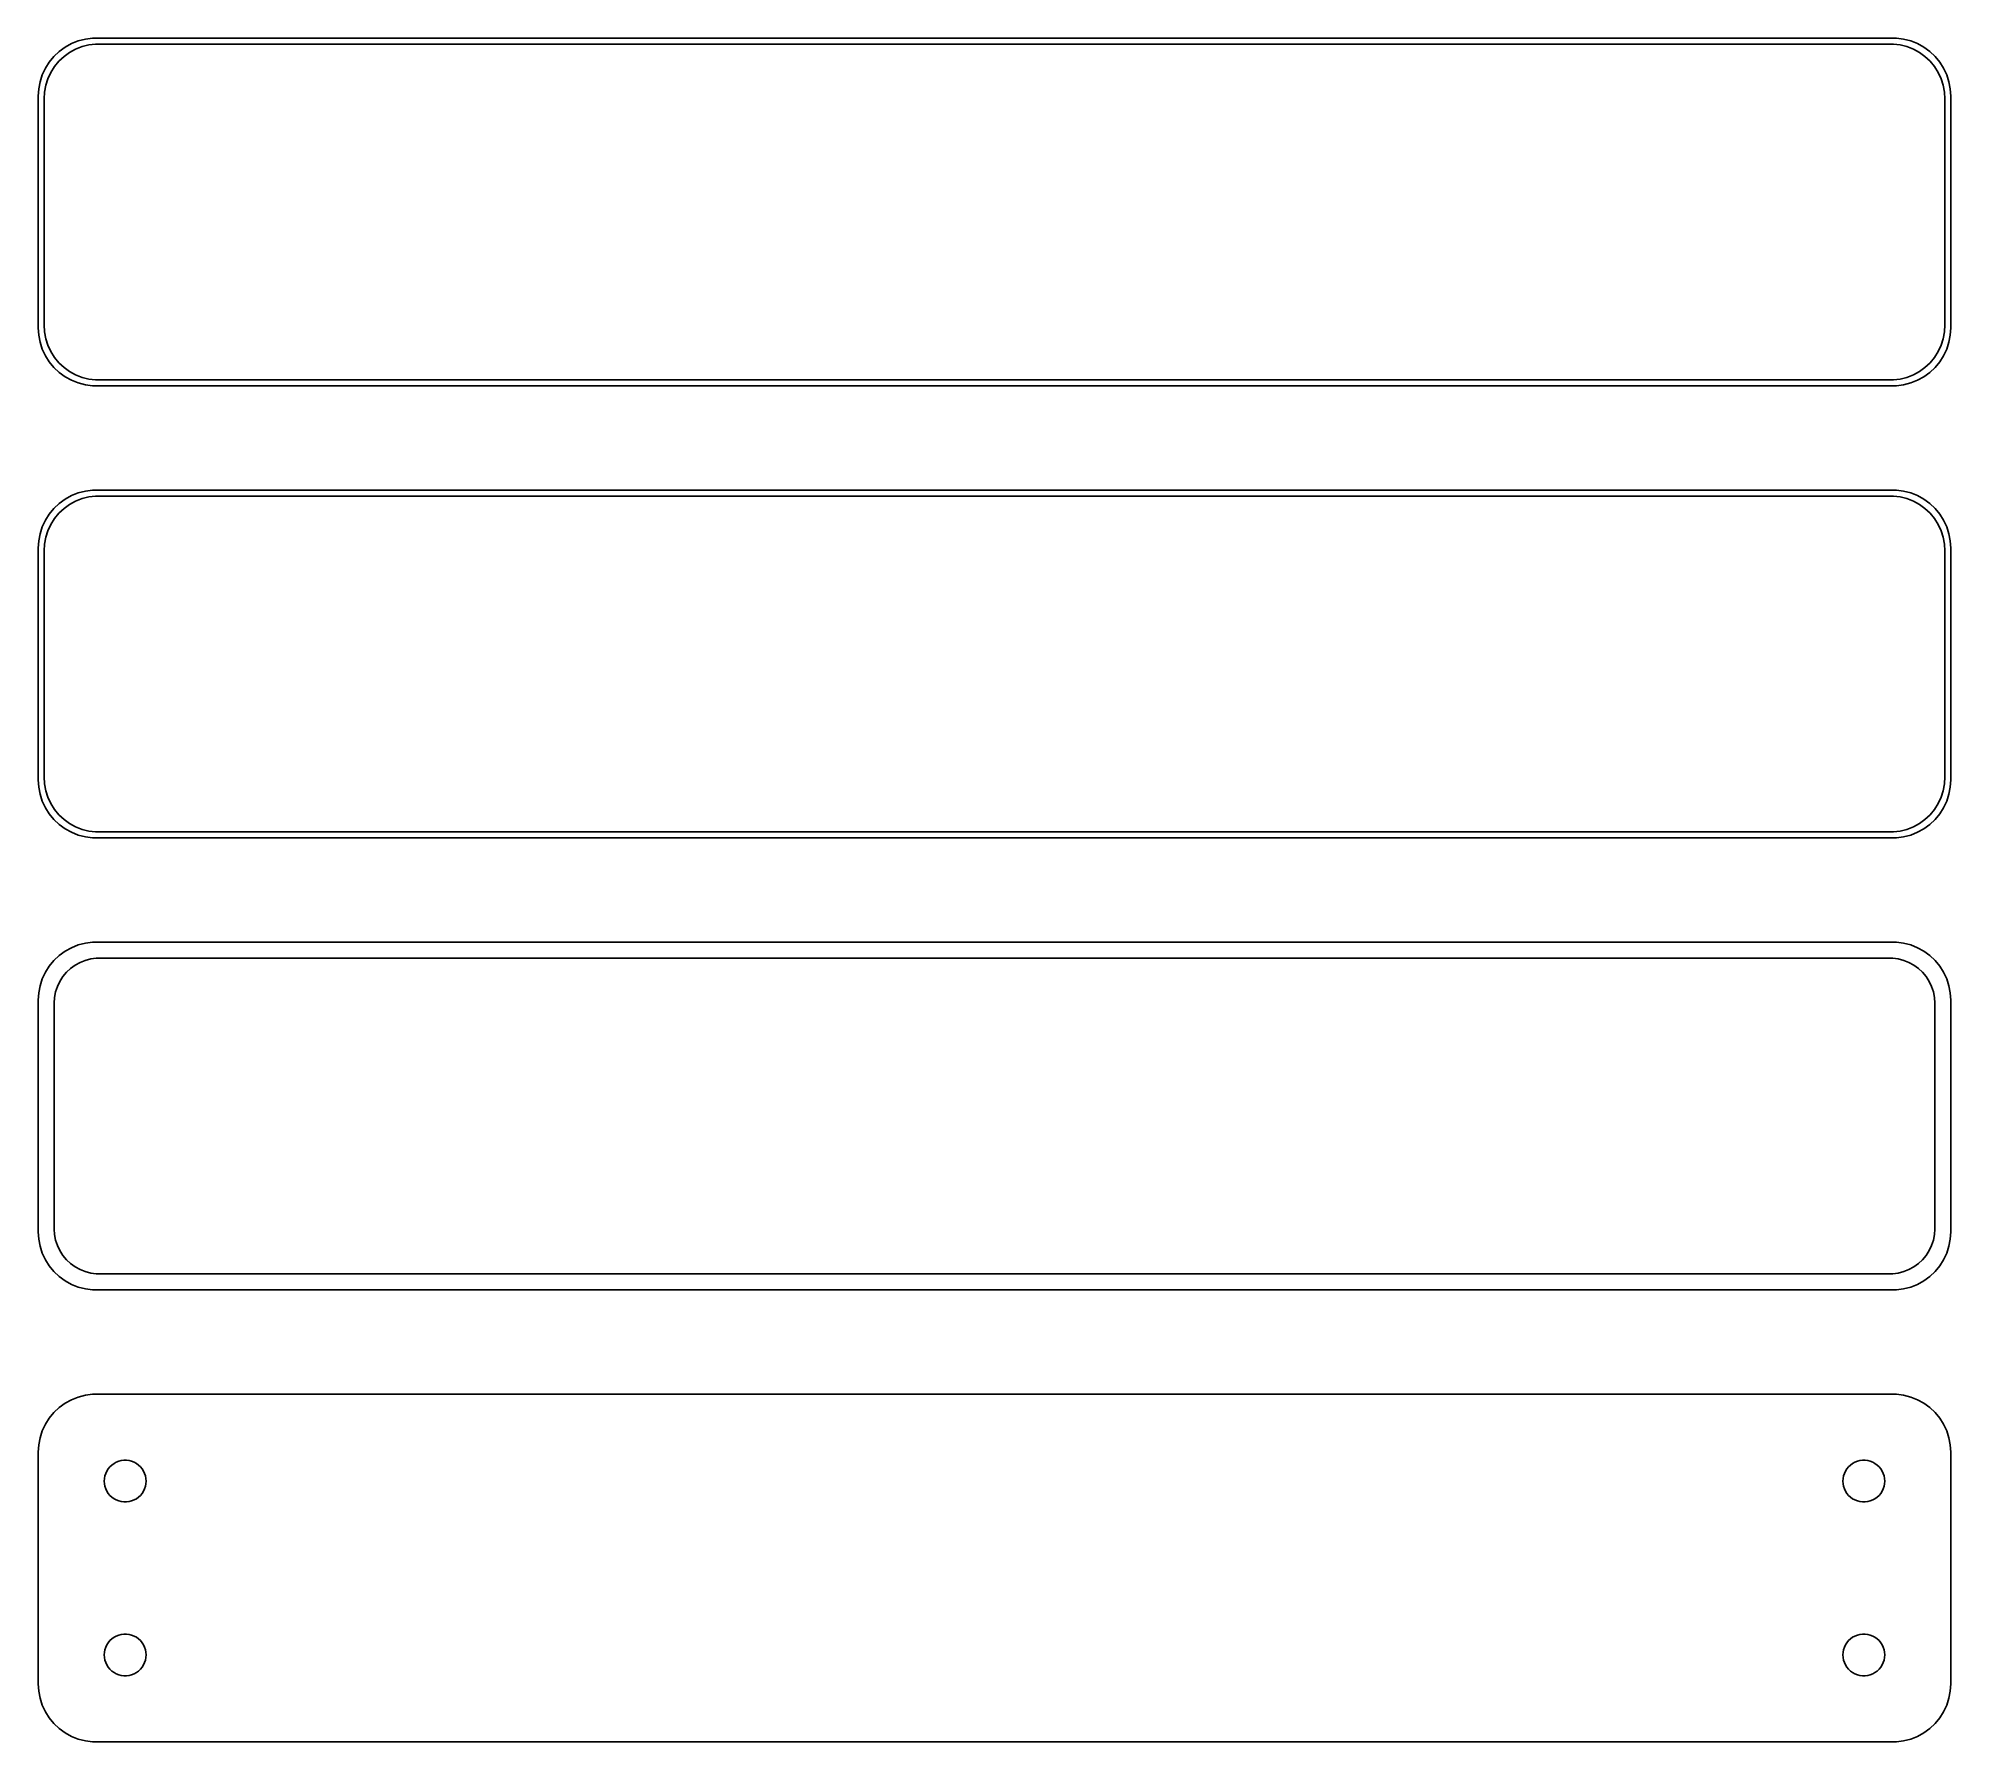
# Model space of a CAD drawing. Header units: metres. Extents: x -82 to 82, y 102 to 249.
import ezdxf

# ---------------------------------------------------------------- set-up
doc = ezdxf.new("R2010")
doc.units = ezdxf.units.M

msp = doc.modelspace()

# ---------------------------------------------------------------- linework, layer by layer
for p, q in [((-80.6871, 247.853), (-81.1448, 247.423)), ((-80.1791, 248.222), (-80.6871, 247.853)), ((-80.2778, 247.41), (-79.7952, 247.761)), ((-79.6289, 248.524), (-80.1791, 248.222)), ((-79.7952, 247.761), (-79.2724, 248.048)), ((-79.0451, 248.755), (-79.6289, 248.524)), ((-79.2724, 248.048), (-78.7178, 248.268)), ((-78.4369, 248.911), (-79.0451, 248.755)), ((-78.7178, 248.268), (-78.1401, 248.416)), ((-77.8139, 248.99), (-78.4369, 248.911)), ((-78.1401, 248.416), (-77.5482, 248.491)), ((77.8139, 248.99), (-77.8139, 248.99)), ((-77.5482, 248.491), (77.5482, 248.491)), ((77.5482, 248.491), (78.1401, 248.416)), ((78.4369, 248.911), (77.8139, 248.99)), ((78.1401, 248.416), (78.7178, 248.268)), ((79.0451, 248.755), (78.4369, 248.911)), ((78.7178, 248.268), (79.2724, 248.048)), ((79.6289, 248.524), (79.0451, 248.755)), ((79.2724, 248.048), (79.7952, 247.761)), ((80.1791, 248.222), (79.6289, 248.524)), ((79.7952, 247.761), (80.2778, 247.41)), ((80.6871, 247.853), (80.1791, 248.222)), ((81.1448, 247.423), (80.6871, 247.853)), ((-81.8815, 246.409), (-82.1489, 245.841)), ((-81.5451, 246.939), (-81.8815, 246.409)), ((-81.6664, 245.499), (-81.4125, 246.038)), ((-81.1448, 247.423), (-81.5451, 246.939)), ((-81.4125, 246.038), (-81.0928, 246.542)), ((-81.0928, 246.542), (-80.7126, 247.002)), ((-80.7126, 247.002), (-80.2778, 247.41)), ((80.2778, 247.41), (80.7126, 247.002)), ((80.7126, 247.002), (81.0928, 246.542)), ((81.0928, 246.542), (81.4125, 246.038)), ((81.5451, 246.939), (81.1448, 247.423)), ((81.4125, 246.038), (81.6664, 245.499)), ((81.8815, 246.409), (81.5451, 246.939)), ((82.1489, 245.841), (81.8815, 246.409)), ((-82.4606, 244.627), (-82.5, 244)), ((-82.3429, 245.243), (-82.4606, 244.627)), ((-82.1489, 245.841), (-82.3429, 245.243)), ((-82, 243.75), (-81.9625, 244.345)), ((-81.9625, 244.345), (-81.8508, 244.931)), ((-81.8508, 244.931), (-81.6664, 245.499)), ((81.6664, 245.499), (81.8508, 244.931)), ((81.8508, 244.931), (81.9625, 244.345)), ((81.9625, 244.345), (82, 243.75)), ((82.3429, 245.243), (82.1489, 245.841)), ((82.4606, 244.627), (82.3429, 245.243)), ((82.5, 244), (82.4606, 244.627)), ((-82.5, 244), (-82.5, 224)), ((-82, 224.25), (-82, 243.75)), ((82, 243.75), (82, 224.25)), ((82.5, 224), (82.5, 244)), ((-82.5, 224), (-82.4606, 223.373)), ((-82.4606, 223.373), (-82.3429, 222.757)), ((-82.3429, 222.757), (-82.1489, 222.159)), ((-81.9625, 223.655), (-82, 224.25)), ((-81.8508, 223.069), (-81.9625, 223.655)), ((-81.6664, 222.501), (-81.8508, 223.069)), ((81.8508, 223.069), (81.6664, 222.501)), ((81.9625, 223.655), (81.8508, 223.069)), ((82, 224.25), (81.9625, 223.655)), ((82.1489, 222.159), (82.3429, 222.757)), ((82.3429, 222.757), (82.4606, 223.373)), ((82.4606, 223.373), (82.5, 224)), ((-82.1489, 222.159), (-81.8815, 221.591)), ((-81.8815, 221.591), (-81.5451, 221.061)), ((-81.4125, 221.962), (-81.6664, 222.501)), ((-81.0928, 221.458), (-81.4125, 221.962)), ((-80.7126, 220.998), (-81.0928, 221.458)), ((81.0928, 221.458), (80.7126, 220.998)), ((81.4125, 221.962), (81.0928, 221.458)), ((81.6664, 222.501), (81.4125, 221.962)), ((81.5451, 221.061), (81.8815, 221.591)), ((81.8815, 221.591), (82.1489, 222.159)), ((-81.5451, 221.061), (-81.1448, 220.577)), ((-81.1448, 220.577), (-80.6871, 220.147)), ((-80.2778, 220.59), (-80.7126, 220.998)), ((-80.6871, 220.147), (-80.1791, 219.778)), ((-79.7952, 220.239), (-80.2778, 220.59)), ((-80.1791, 219.778), (-79.6289, 219.476)), ((-79.2724, 219.952), (-79.7952, 220.239)), ((-79.6289, 219.476), (-79.0451, 219.245)), ((-78.7178, 219.732), (-79.2724, 219.952)), ((-78.1401, 219.584), (-78.7178, 219.732)), ((-77.5482, 219.509), (-78.1401, 219.584)), ((77.5482, 219.509), (-77.5482, 219.509)), ((78.1401, 219.584), (77.5482, 219.509)), ((78.7178, 219.732), (78.1401, 219.584)), ((79.2724, 219.952), (78.7178, 219.732)), ((79.0451, 219.245), (79.6289, 219.476)), ((79.7952, 220.239), (79.2724, 219.952)), ((79.6289, 219.476), (80.1791, 219.778)), ((80.2778, 220.59), (79.7952, 220.239)), ((80.1791, 219.778), (80.6871, 220.147)), ((80.7126, 220.998), (80.2778, 220.59)), ((80.6871, 220.147), (81.1448, 220.577)), ((81.1448, 220.577), (81.5451, 221.061)), ((-79.0451, 219.245), (-78.4369, 219.089)), ((-78.4369, 219.089), (-77.8139, 219.01)), ((-77.8139, 219.01), (77.8139, 219.01)), ((77.8139, 219.01), (78.4369, 219.089)), ((78.4369, 219.089), (79.0451, 219.245)), ((-79.0451, 209.755), (-79.6289, 209.524)), ((-78.4369, 209.911), (-79.0451, 209.755)), ((-77.8139, 209.99), (-78.4369, 209.911)), ((77.8139, 209.99), (-77.8139, 209.99)), ((78.4369, 209.911), (77.8139, 209.99)), ((79.0451, 209.755), (78.4369, 209.911)), ((79.6289, 209.524), (79.0451, 209.755)), ((-81.5451, 207.939), (-81.8815, 207.409)), ((-81.1448, 208.423), (-81.5451, 207.939)), ((-80.6871, 208.853), (-81.1448, 208.423)), ((-81.0928, 207.542), (-80.7126, 208.002)), ((-80.7126, 208.002), (-80.2778, 208.41)), ((-80.1791, 209.222), (-80.6871, 208.853)), ((-80.2778, 208.41), (-79.7952, 208.761)), ((-79.6289, 209.524), (-80.1791, 209.222)), ((-79.7952, 208.761), (-79.2724, 209.048)), ((-79.2724, 209.048), (-78.7178, 209.268)), ((-78.7178, 209.268), (-78.1401, 209.416)), ((-78.1401, 209.416), (-77.5482, 209.491)), ((-77.5482, 209.491), (77.5482, 209.491)), ((77.5482, 209.491), (78.1401, 209.416)), ((78.1401, 209.416), (78.7178, 209.268)), ((78.7178, 209.268), (79.2724, 209.048)), ((79.2724, 209.048), (79.7952, 208.761)), ((80.1791, 209.222), (79.6289, 209.524)), ((79.7952, 208.761), (80.2778, 208.41)), ((80.6871, 208.853), (80.1791, 209.222)), ((80.2778, 208.41), (80.7126, 208.002)), ((81.1448, 208.423), (80.6871, 208.853)), ((80.7126, 208.002), (81.0928, 207.542)), ((81.5451, 207.939), (81.1448, 208.423)), ((81.8815, 207.409), (81.5451, 207.939)), ((-82.1489, 206.841), (-82.3429, 206.243)), ((-81.8815, 207.409), (-82.1489, 206.841)), ((-81.8508, 205.931), (-81.6664, 206.499)), ((-81.6664, 206.499), (-81.4125, 207.038)), ((-81.4125, 207.038), (-81.0928, 207.542)), ((81.0928, 207.542), (81.4125, 207.038)), ((81.4125, 207.038), (81.6664, 206.499)), ((81.6664, 206.499), (81.8508, 205.931)), ((82.1489, 206.841), (81.8815, 207.409)), ((82.3429, 206.243), (82.1489, 206.841)), ((-82.4606, 205.627), (-82.5, 205)), ((-82.5, 205), (-82.5, 185)), ((-82.3429, 206.243), (-82.4606, 205.627)), ((-82, 204.75), (-81.9625, 205.345)), ((-82, 185.25), (-82, 204.75)), ((-81.9625, 205.345), (-81.8508, 205.931)), ((81.8508, 205.931), (81.9625, 205.345)), ((81.9625, 205.345), (82, 204.75)), ((82, 204.75), (82, 185.25)), ((82.4606, 205.627), (82.3429, 206.243)), ((82.5, 205), (82.4606, 205.627)), ((82.5, 185), (82.5, 205)), ((-82.5, 185), (-82.4606, 184.373)), ((-81.9625, 184.655), (-82, 185.25)), ((82, 185.25), (81.9625, 184.655)), ((82.4606, 184.373), (82.5, 185)), ((-82.4606, 184.373), (-82.3429, 183.757)), ((-82.3429, 183.757), (-82.1489, 183.159)), ((-82.1489, 183.159), (-81.8815, 182.591)), ((-81.8508, 184.069), (-81.9625, 184.655)), ((-81.6664, 183.501), (-81.8508, 184.069)), ((-81.4125, 182.962), (-81.6664, 183.501)), ((81.6664, 183.501), (81.4125, 182.962)), ((81.8508, 184.069), (81.6664, 183.501)), ((81.9625, 184.655), (81.8508, 184.069)), ((81.8815, 182.591), (82.1489, 183.159)), ((82.1489, 183.159), (82.3429, 183.757)), ((82.3429, 183.757), (82.4606, 184.373)), ((-81.8815, 182.591), (-81.5451, 182.061)), ((-81.5451, 182.061), (-81.1448, 181.577)), ((-81.0928, 182.458), (-81.4125, 182.962)), ((-81.1448, 181.577), (-80.6871, 181.147)), ((-80.7126, 181.998), (-81.0928, 182.458)), ((-80.2778, 181.59), (-80.7126, 181.998)), ((-79.7952, 181.239), (-80.2778, 181.59)), ((80.2778, 181.59), (79.7952, 181.239)), ((80.7126, 181.998), (80.2778, 181.59)), ((80.6871, 181.147), (81.1448, 181.577)), ((81.0928, 182.458), (80.7126, 181.998)), ((81.4125, 182.962), (81.0928, 182.458)), ((81.1448, 181.577), (81.5451, 182.061)), ((81.5451, 182.061), (81.8815, 182.591)), ((-80.6871, 181.147), (-80.1791, 180.778)), ((-80.1791, 180.778), (-79.6289, 180.476)), ((-79.2724, 180.952), (-79.7952, 181.239)), ((-79.6289, 180.476), (-79.0451, 180.245)), ((-78.7178, 180.732), (-79.2724, 180.952)), ((-79.0451, 180.245), (-78.4369, 180.089)), ((-78.1401, 180.584), (-78.7178, 180.732)), ((-78.4369, 180.089), (-77.8139, 180.01)), ((-77.5482, 180.509), (-78.1401, 180.584)), ((-77.8139, 180.01), (77.8139, 180.01)), ((77.5482, 180.509), (-77.5482, 180.509)), ((78.1401, 180.584), (77.5482, 180.509)), ((77.8139, 180.01), (78.4369, 180.089)), ((78.7178, 180.732), (78.1401, 180.584)), ((78.4369, 180.089), (79.0451, 180.245)), ((79.2724, 180.952), (78.7178, 180.732)), ((79.0451, 180.245), (79.6289, 180.476)), ((79.7952, 181.239), (79.2724, 180.952)), ((79.6289, 180.476), (80.1791, 180.778)), ((80.1791, 180.778), (80.6871, 181.147)), ((-80.1791, 170.222), (-80.6871, 169.853)), ((-79.6289, 170.524), (-80.1791, 170.222)), ((-79.0451, 170.755), (-79.6289, 170.524)), ((-78.4369, 170.911), (-79.0451, 170.755)), ((-77.8139, 170.99), (-78.4369, 170.911)), ((77.8139, 170.99), (-77.8139, 170.99)), ((78.4369, 170.911), (77.8139, 170.99)), ((79.0451, 170.755), (78.4369, 170.911)), ((79.6289, 170.524), (79.0451, 170.755)), ((80.1791, 170.222), (79.6289, 170.524)), ((80.6871, 169.853), (80.1791, 170.222)), ((-81.8815, 168.409), (-82.1489, 167.841)), ((-81.5451, 168.939), (-81.8815, 168.409)), ((-81.1448, 169.423), (-81.5451, 168.939)), ((-80.6871, 169.853), (-81.1448, 169.423)), ((-80.3805, 168.024), (-80.0707, 168.399)), ((-80.0707, 168.399), (-79.7165, 168.731)), ((-79.7165, 168.731), (-79.3234, 169.017)), ((-79.3234, 169.017), (-78.8975, 169.251)), ((-78.8975, 169.251), (-78.4457, 169.43)), ((-78.4457, 169.43), (-77.9751, 169.551)), ((-77.9751, 169.551), (-77.493, 169.612)), ((-77.493, 169.612), (77.493, 169.612)), ((77.493, 169.612), (77.9751, 169.551)), ((77.9751, 169.551), (78.4457, 169.43)), ((78.4457, 169.43), (78.8975, 169.251)), ((78.8975, 169.251), (79.3234, 169.017)), ((79.3234, 169.017), (79.7165, 168.731)), ((79.7165, 168.731), (80.0707, 168.399)), ((80.0707, 168.399), (80.3805, 168.024)), ((81.1448, 169.423), (80.6871, 169.853)), ((81.5451, 168.939), (81.1448, 169.423)), ((81.8815, 168.409), (81.5451, 168.939)), ((82.1489, 167.841), (81.8815, 168.409)), ((-82.3429, 167.243), (-82.4606, 166.627)), ((-82.1489, 167.841), (-82.3429, 167.243)), ((-81.089, 166.235), (-80.9979, 166.712)), ((-80.9979, 166.712), (-80.8477, 167.174)), ((-80.8477, 167.174), (-80.6408, 167.614)), ((-80.6408, 167.614), (-80.3805, 168.024)), ((80.3805, 168.024), (80.6408, 167.614)), ((80.6408, 167.614), (80.8477, 167.174)), ((80.8477, 167.174), (80.9979, 166.712)), ((80.9979, 166.712), (81.089, 166.235)), ((82.3429, 167.243), (82.1489, 167.841)), ((82.4606, 166.627), (82.3429, 167.243)), ((-82.4606, 166.627), (-82.5, 166)), ((-82.5, 166), (-82.5, 146)), ((-81.1195, 165.75), (-81.089, 166.235)), ((-81.1195, 146.25), (-81.1195, 165.75)), ((81.089, 166.235), (81.1195, 165.75)), ((81.1195, 165.75), (81.1195, 146.25)), ((82.5, 166), (82.4606, 166.627)), ((82.5, 146), (82.5, 166)), ((-82.5, 146), (-82.4606, 145.373)), ((-82.4606, 145.373), (-82.3429, 144.757)), ((-81.089, 145.765), (-81.1195, 146.25)), ((-80.9979, 145.288), (-81.089, 145.765)), ((-80.8477, 144.826), (-80.9979, 145.288)), ((80.9979, 145.288), (80.8477, 144.826)), ((81.089, 145.765), (80.9979, 145.288)), ((81.1195, 146.25), (81.089, 145.765)), ((82.3429, 144.757), (82.4606, 145.373)), ((82.4606, 145.373), (82.5, 146)), ((-82.3429, 144.757), (-82.1489, 144.159)), ((-82.1489, 144.159), (-81.8815, 143.591)), ((-81.8815, 143.591), (-81.5451, 143.061)), ((-80.6408, 144.386), (-80.8477, 144.826)), ((-80.3805, 143.976), (-80.6408, 144.386)), ((-80.0707, 143.601), (-80.3805, 143.976)), ((-79.7165, 143.269), (-80.0707, 143.601)), ((80.0707, 143.601), (79.7165, 143.269)), ((80.3805, 143.976), (80.0707, 143.601)), ((80.6408, 144.386), (80.3805, 143.976)), ((80.8477, 144.826), (80.6408, 144.386)), ((81.5451, 143.061), (81.8815, 143.591)), ((81.8815, 143.591), (82.1489, 144.159)), ((82.1489, 144.159), (82.3429, 144.757)), ((-81.5451, 143.061), (-81.1448, 142.577)), ((-81.1448, 142.577), (-80.6871, 142.147)), ((-80.6871, 142.147), (-80.1791, 141.778)), ((-79.3234, 142.983), (-79.7165, 143.269)), ((-78.8975, 142.749), (-79.3234, 142.983)), ((-78.4457, 142.57), (-78.8975, 142.749)), ((-77.9751, 142.449), (-78.4457, 142.57)), ((-77.493, 142.388), (-77.9751, 142.449)), ((77.493, 142.388), (-77.493, 142.388)), ((77.9751, 142.449), (77.493, 142.388)), ((78.4457, 142.57), (77.9751, 142.449)), ((78.8975, 142.749), (78.4457, 142.57)), ((79.3234, 142.983), (78.8975, 142.749)), ((79.7165, 143.269), (79.3234, 142.983)), ((80.1791, 141.778), (80.6871, 142.147)), ((80.6871, 142.147), (81.1448, 142.577)), ((81.1448, 142.577), (81.5451, 143.061)), ((-80.1791, 141.778), (-79.6289, 141.476)), ((-79.6289, 141.476), (-79.0451, 141.245)), ((-79.0451, 141.245), (-78.4369, 141.089)), ((-78.4369, 141.089), (-77.8139, 141.01)), ((-77.8139, 141.01), (77.8139, 141.01)), ((77.8139, 141.01), (78.4369, 141.089)), ((78.4369, 141.089), (79.0451, 141.245)), ((79.0451, 141.245), (79.6289, 141.476)), ((79.6289, 141.476), (80.1791, 141.778)), ((-81.1448, 130.423), (-81.5451, 129.939)), ((-80.6871, 130.853), (-81.1448, 130.423)), ((-80.1791, 131.222), (-80.6871, 130.853)), ((-79.6289, 131.524), (-80.1791, 131.222)), ((-79.0451, 131.755), (-79.6289, 131.524)), ((-78.4369, 131.911), (-79.0451, 131.755)), ((-77.8139, 131.99), (-78.4369, 131.911)), ((77.8139, 131.99), (-77.8139, 131.99)), ((78.4369, 131.911), (77.8139, 131.99)), ((79.0451, 131.755), (78.4369, 131.911)), ((79.6289, 131.524), (79.0451, 131.755)), ((80.1791, 131.222), (79.6289, 131.524)), ((80.6871, 130.853), (80.1791, 131.222)), ((81.1448, 130.423), (80.6871, 130.853)), ((81.5451, 129.939), (81.1448, 130.423)), ((-82.1489, 128.841), (-82.3429, 128.243)), ((-81.8815, 129.409), (-82.1489, 128.841)), ((-81.5451, 129.939), (-81.8815, 129.409)), ((81.8815, 129.409), (81.5451, 129.939)), ((82.1489, 128.841), (81.8815, 129.409)), ((82.3429, 128.243), (82.1489, 128.841)), ((-82.4606, 127.627), (-82.5, 127)), ((-82.3429, 128.243), (-82.4606, 127.627)), ((82.4606, 127.627), (82.3429, 128.243)), ((82.5, 127), (82.4606, 127.627)), ((-82.5, 127), (-82.5, 107)), ((-76.5773, 125.367), (-76.4562, 125.558)), ((-76.4562, 125.558), (-76.3121, 125.732)), ((-76.3121, 125.732), (-76.1474, 125.887)), ((-76.1474, 125.887), (-75.9645, 126.02)), ((-75.9645, 126.02), (-75.7664, 126.129)), ((-75.7664, 126.129), (-75.5562, 126.212)), ((-75.5562, 126.212), (-75.3373, 126.268)), ((-75.3373, 126.268), (-75.113, 126.296)), ((-75.113, 126.296), (-74.887, 126.296)), ((-74.887, 126.296), (-74.6627, 126.268)), ((-74.6627, 126.268), (-74.4438, 126.212)), ((-74.4438, 126.212), (-74.2336, 126.129)), ((-74.2336, 126.129), (-74.0355, 126.02)), ((-74.0355, 126.02), (-73.8526, 125.887)), ((-73.8526, 125.887), (-73.6879, 125.732)), ((-73.6879, 125.732), (-73.5438, 125.558)), ((-73.5438, 125.558), (-73.4226, 125.367)), ((73.4226, 125.367), (73.5438, 125.558)), ((73.5438, 125.558), (73.6879, 125.732)), ((73.6879, 125.732), (73.8526, 125.887)), ((73.8526, 125.887), (74.0355, 126.02)), ((74.0355, 126.02), (74.2336, 126.129)), ((74.2336, 126.129), (74.4438, 126.212)), ((74.4438, 126.212), (74.6627, 126.268)), ((74.6627, 126.268), (74.887, 126.296)), ((74.887, 126.296), (75.113, 126.296)), ((75.113, 126.296), (75.3373, 126.268)), ((75.3373, 126.268), (75.5562, 126.212)), ((75.5562, 126.212), (75.7664, 126.129)), ((75.7664, 126.129), (75.9645, 126.02)), ((75.9645, 126.02), (76.1474, 125.887)), ((76.1474, 125.887), (76.3121, 125.732)), ((76.3121, 125.732), (76.4562, 125.558)), ((76.4562, 125.558), (76.5773, 125.367)), ((82.5, 107), (82.5, 127)), ((-76.8, 124.5), (-76.7858, 124.726)), ((-76.7858, 124.274), (-76.8, 124.5)), ((-76.7858, 124.726), (-76.7434, 124.948)), ((-76.7434, 124.052), (-76.7858, 124.274)), ((-76.7434, 124.948), (-76.6736, 125.163)), ((-76.6736, 123.837), (-76.7434, 124.052)), ((-76.6736, 125.163), (-76.5773, 125.367)), ((-76.5773, 123.633), (-76.6736, 123.837)), ((-73.4226, 125.367), (-73.3264, 125.163)), ((-73.3264, 123.837), (-73.4226, 123.633)), ((-73.3264, 125.163), (-73.2565, 124.948)), ((-73.2565, 124.052), (-73.3264, 123.837)), ((-73.2565, 124.948), (-73.2142, 124.726)), ((-73.2142, 124.274), (-73.2565, 124.052)), ((-73.2142, 124.726), (-73.2, 124.5)), ((-73.2, 124.5), (-73.2142, 124.274)), ((73.2, 124.5), (73.2142, 124.726)), ((73.2142, 124.274), (73.2, 124.5)), ((73.2142, 124.726), (73.2565, 124.948)), ((73.2565, 124.052), (73.2142, 124.274)), ((73.2565, 124.948), (73.3264, 125.163)), ((73.3264, 123.837), (73.2565, 124.052)), ((73.3264, 125.163), (73.4226, 125.367)), ((73.4226, 123.633), (73.3264, 123.837)), ((76.5773, 125.367), (76.6736, 125.163)), ((76.6736, 123.837), (76.5773, 123.633)), ((76.6736, 125.163), (76.7434, 124.948)), ((76.7434, 124.052), (76.6736, 123.837)), ((76.7434, 124.948), (76.7858, 124.726)), ((76.7858, 124.274), (76.7434, 124.052)), ((76.7858, 124.726), (76.8, 124.5)), ((76.8, 124.5), (76.7858, 124.274)), ((-76.4562, 123.442), (-76.5773, 123.633)), ((-76.3121, 123.268), (-76.4562, 123.442)), ((-76.1474, 123.113), (-76.3121, 123.268)), ((-75.9645, 122.98), (-76.1474, 123.113)), ((-75.7664, 122.871), (-75.9645, 122.98)), ((-75.5562, 122.788), (-75.7664, 122.871)), ((-75.3373, 122.732), (-75.5562, 122.788)), ((-75.113, 122.704), (-75.3373, 122.732)), ((-74.887, 122.704), (-75.113, 122.704)), ((-74.6627, 122.732), (-74.887, 122.704)), ((-74.4438, 122.788), (-74.6627, 122.732)), ((-74.2336, 122.871), (-74.4438, 122.788)), ((-74.0355, 122.98), (-74.2336, 122.871)), ((-73.8526, 123.113), (-74.0355, 122.98)), ((-73.6879, 123.268), (-73.8526, 123.113)), ((-73.5438, 123.442), (-73.6879, 123.268)), ((-73.4226, 123.633), (-73.5438, 123.442)), ((73.5438, 123.442), (73.4226, 123.633)), ((73.6879, 123.268), (73.5438, 123.442)), ((73.8526, 123.113), (73.6879, 123.268)), ((74.0355, 122.98), (73.8526, 123.113)), ((74.2336, 122.871), (74.0355, 122.98)), ((74.4438, 122.788), (74.2336, 122.871)), ((74.6627, 122.732), (74.4438, 122.788)), ((74.887, 122.704), (74.6627, 122.732)), ((75.113, 122.704), (74.887, 122.704)), ((75.3373, 122.732), (75.113, 122.704)), ((75.5562, 122.788), (75.3373, 122.732)), ((75.7664, 122.871), (75.5562, 122.788)), ((75.9645, 122.98), (75.7664, 122.871)), ((76.1474, 123.113), (75.9645, 122.98)), ((76.3121, 123.268), (76.1474, 123.113)), ((76.4562, 123.442), (76.3121, 123.268)), ((76.5773, 123.633), (76.4562, 123.442)), ((-76.5773, 110.367), (-76.4562, 110.558)), ((-76.4562, 110.558), (-76.3121, 110.732)), ((-76.3121, 110.732), (-76.1474, 110.887)), ((-76.1474, 110.887), (-75.9645, 111.02)), ((-75.9645, 111.02), (-75.7664, 111.129)), ((-75.7664, 111.129), (-75.5562, 111.212)), ((-75.5562, 111.212), (-75.3373, 111.268)), ((-75.3373, 111.268), (-75.113, 111.296)), ((-75.113, 111.296), (-74.887, 111.296)), ((-74.887, 111.296), (-74.6627, 111.268)), ((-74.6627, 111.268), (-74.4438, 111.212)), ((-74.4438, 111.212), (-74.2336, 111.129)), ((-74.2336, 111.129), (-74.0355, 111.02)), ((-74.0355, 111.02), (-73.8526, 110.887)), ((-73.8526, 110.887), (-73.6879, 110.732)), ((-73.6879, 110.732), (-73.5438, 110.558)), ((-73.5438, 110.558), (-73.4226, 110.367)), ((73.4226, 110.367), (73.5438, 110.558)), ((73.5438, 110.558), (73.6879, 110.732)), ((73.6879, 110.732), (73.8526, 110.887)), ((73.8526, 110.887), (74.0355, 111.02)), ((74.0355, 111.02), (74.2336, 111.129)), ((74.2336, 111.129), (74.4438, 111.212)), ((74.4438, 111.212), (74.6627, 111.268)), ((74.6627, 111.268), (74.887, 111.296)), ((74.887, 111.296), (75.113, 111.296)), ((75.113, 111.296), (75.3373, 111.268)), ((75.3373, 111.268), (75.5562, 111.212)), ((75.5562, 111.212), (75.7664, 111.129)), ((75.7664, 111.129), (75.9645, 111.02)), ((75.9645, 111.02), (76.1474, 110.887)), ((76.1474, 110.887), (76.3121, 110.732)), ((76.3121, 110.732), (76.4562, 110.558)), ((76.4562, 110.558), (76.5773, 110.367)), ((-76.8, 109.5), (-76.7858, 109.726)), ((-76.7858, 109.274), (-76.8, 109.5)), ((-76.7858, 109.726), (-76.7434, 109.948)), ((-76.7434, 109.052), (-76.7858, 109.274)), ((-76.7434, 109.948), (-76.6736, 110.163)), ((-76.6736, 108.837), (-76.7434, 109.052)), ((-76.6736, 110.163), (-76.5773, 110.367)), ((-73.4226, 110.367), (-73.3264, 110.163)), ((-73.3264, 110.163), (-73.2565, 109.948)), ((-73.2565, 109.052), (-73.3264, 108.837)), ((-73.2565, 109.948), (-73.2142, 109.726)), ((-73.2142, 109.274), (-73.2565, 109.052)), ((-73.2142, 109.726), (-73.2, 109.5)), ((-73.2, 109.5), (-73.2142, 109.274)), ((73.2, 109.5), (73.2142, 109.726)), ((73.2142, 109.274), (73.2, 109.5)), ((73.2142, 109.726), (73.2565, 109.948)), ((73.2565, 109.052), (73.2142, 109.274)), ((73.2565, 109.948), (73.3264, 110.163)), ((73.3264, 108.837), (73.2565, 109.052)), ((73.3264, 110.163), (73.4226, 110.367)), ((76.5773, 110.367), (76.6736, 110.163)), ((76.6736, 110.163), (76.7434, 109.948)), ((76.7434, 109.052), (76.6736, 108.837)), ((76.7434, 109.948), (76.7858, 109.726)), ((76.7858, 109.274), (76.7434, 109.052)), ((76.7858, 109.726), (76.8, 109.5)), ((76.8, 109.5), (76.7858, 109.274)), ((-76.5773, 108.633), (-76.6736, 108.837)), ((-76.4562, 108.442), (-76.5773, 108.633)), ((-76.3121, 108.268), (-76.4562, 108.442)), ((-76.1474, 108.113), (-76.3121, 108.268)), ((-75.9645, 107.98), (-76.1474, 108.113)), ((-75.7664, 107.871), (-75.9645, 107.98)), ((-75.5562, 107.788), (-75.7664, 107.871)), ((-75.3373, 107.732), (-75.5562, 107.788)), ((-75.113, 107.704), (-75.3373, 107.732)), ((-74.887, 107.704), (-75.113, 107.704)), ((-74.6627, 107.732), (-74.887, 107.704)), ((-74.4438, 107.788), (-74.6627, 107.732)), ((-74.2336, 107.871), (-74.4438, 107.788)), ((-74.0355, 107.98), (-74.2336, 107.871)), ((-73.8526, 108.113), (-74.0355, 107.98)), ((-73.6879, 108.268), (-73.8526, 108.113)), ((-73.5438, 108.442), (-73.6879, 108.268)), ((-73.4226, 108.633), (-73.5438, 108.442)), ((-73.3264, 108.837), (-73.4226, 108.633)), ((73.4226, 108.633), (73.3264, 108.837)), ((73.5438, 108.442), (73.4226, 108.633)), ((73.6879, 108.268), (73.5438, 108.442)), ((73.8526, 108.113), (73.6879, 108.268)), ((74.0355, 107.98), (73.8526, 108.113)), ((74.2336, 107.871), (74.0355, 107.98)), ((74.4438, 107.788), (74.2336, 107.871)), ((74.6627, 107.732), (74.4438, 107.788)), ((74.887, 107.704), (74.6627, 107.732)), ((75.113, 107.704), (74.887, 107.704)), ((75.3373, 107.732), (75.113, 107.704)), ((75.5562, 107.788), (75.3373, 107.732)), ((75.7664, 107.871), (75.5562, 107.788)), ((75.9645, 107.98), (75.7664, 107.871)), ((76.1474, 108.113), (75.9645, 107.98)), ((76.3121, 108.268), (76.1474, 108.113)), ((76.4562, 108.442), (76.3121, 108.268)), ((76.5773, 108.633), (76.4562, 108.442)), ((76.6736, 108.837), (76.5773, 108.633)), ((-82.5, 107), (-82.4606, 106.373)), ((-82.4606, 106.373), (-82.3429, 105.757)), ((-82.3429, 105.757), (-82.1489, 105.159)), ((82.1489, 105.159), (82.3429, 105.757)), ((82.3429, 105.757), (82.4606, 106.373)), ((82.4606, 106.373), (82.5, 107)), ((-82.1489, 105.159), (-81.8815, 104.591)), ((-81.8815, 104.591), (-81.5451, 104.061)), ((-81.5451, 104.061), (-81.1448, 103.577)), ((81.1448, 103.577), (81.5451, 104.061)), ((81.5451, 104.061), (81.8815, 104.591)), ((81.8815, 104.591), (82.1489, 105.159)), ((-81.1448, 103.577), (-80.6871, 103.147)), ((-80.6871, 103.147), (-80.1791, 102.778)), ((-80.1791, 102.778), (-79.6289, 102.476)), ((-79.6289, 102.476), (-79.0451, 102.245)), ((79.0451, 102.245), (79.6289, 102.476)), ((79.6289, 102.476), (80.1791, 102.778)), ((80.1791, 102.778), (80.6871, 103.147)), ((80.6871, 103.147), (81.1448, 103.577)), ((-79.0451, 102.245), (-78.4369, 102.089)), ((-78.4369, 102.089), (-77.8139, 102.01)), ((-77.8139, 102.01), (77.8139, 102.01)), ((77.8139, 102.01), (78.4369, 102.089)), ((78.4369, 102.089), (79.0451, 102.245))]:
    msp.add_line(p, q)

doc.saveas('drawing.dxf')
